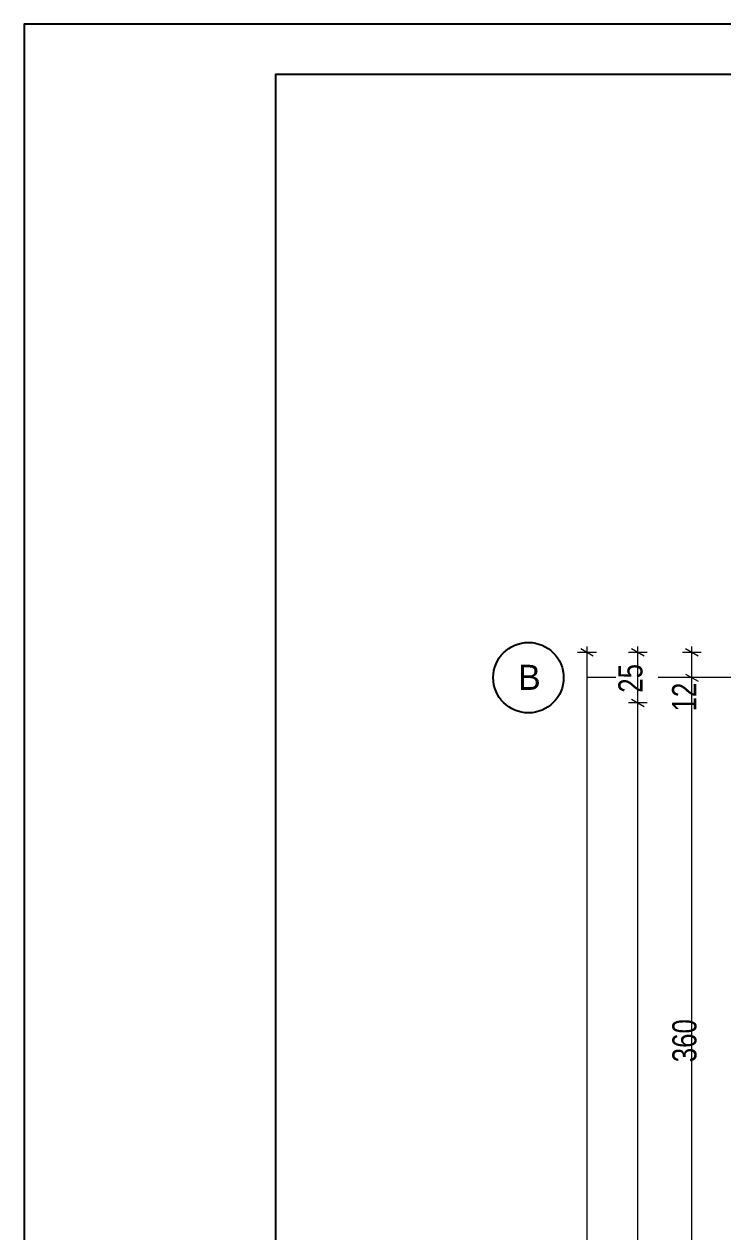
# Model space of a CAD drawing. Header units: millimetres. Extents: x -22688 to 165477, y -34508 to 218425.
# Drawn here: x 50655 to 54131, y 97040 to 103046 of the extents above; entities that cross this region are included whole.
import ezdxf

# ---------------------------------------------------------------- set-up
doc = ezdxf.new("R2010")
doc.units = ezdxf.units.MM
doc.header["$MEASUREMENT"] = 0
doc.linetypes.add('- Двойно прекъснати линии', pattern=[1093.611073, 529.166651, -211.666656, 141.111112, -211.666656])
for name, color, linetype, lineweight in [('1', 8, 'Continuous', 13), ('7', 7, 'Continuous', 25), ('85', 252, 'Continuous', 20)]:
    doc.layers.add(name, color=color, linetype=linetype, lineweight=lineweight)
doc.layers.add('4 _ - Фрагмент - Чертежи.2D Elements', color=7, linetype='Continuous')
doc.styles.add('GENERATED_STYLE_6', font='Cambria Math.ttf')

msp = doc.modelspace()

# ---------------------------------------------------------------- linework, layer by layer
at = {"layer": '1', "linetype": '- Двойно прекъснати линии', "lineweight": 13}
msp.add_line((54338.6, 99795.9), (53338.6, 99795.9), dxfattribs=at)
at = {"layer": '4 _ - Фрагмент - Чертежи.2D Elements', "linetype": 'Continuous', "lineweight": 25, "ltscale": 0.01}
for points in [[(71654.8, 103046), (50654.8, 103046), (50654.8, 88196), (71654.8, 88196)], [(71404.8, 102796), (51904.8, 102796), (51904.8, 88446), (71404.8, 88446)]]:
    msp.add_lwpolyline(points, close=True, dxfattribs=at)
at = {"layer": '7', "linetype": 'Continuous', "lineweight": 25}
msp.add_circle((53163.6, 99795.9), 175, dxfattribs=at)
at = {"layer": '85', "linetype": 'Continuous', "lineweight": 20}
for p, q in [((53455.2, 99920.9), (53455.2, 99951.4)), ((53707.9, 99920.9), (53707.9, 99951.4)), ((53976.3, 99920.9), (53976.3, 99951.4)), ((53502, 99920.9), (53408.3, 99920.9)), ((53486.4, 99902.8), (53423.9, 99938.9)), ((53455.2, 93020.9), (53455.2, 99920.9)), ((53754.8, 99920.9), (53661, 99920.9)), ((53739.2, 99902.8), (53676.7, 99938.9)), ((53707.9, 99670.9), (53707.9, 99920.9)), ((54023.1, 99920.9), (53929.4, 99920.9)), ((54007.5, 99902.8), (53945, 99938.9)), ((53976.3, 99795.9), (53976.3, 99920.9)), ((54023.1, 99795.9), (53929.4, 99795.9)), ((53945, 99813.9), (54007.5, 99777.8)), ((53976.3, 96195.9), (53976.3, 99795.9)), ((53754.8, 99670.9), (53661, 99670.9)), ((53676.7, 99688.9), (53739.2, 99652.8)), ((53707.9, 93270.9), (53707.9, 99670.9))]:
    msp.add_line(p, q, dxfattribs=at)

# ---------------------------------------------------------------- texts
at = {"layer": '1', "linetype": 'Continuous', "lineweight": 13, "insert": (53113, 99860.2), "char_height": 125, "attachment_point": 1, "style": 'GENERATED_STYLE_6'}
msp.add_mtext('\\A1;{\\pql;\\pt0;\\fCentury Gothic|b0|i0|c0|p34;В}', dxfattribs=at)
at = {"layer": '1', "linetype": 'Continuous', "lineweight": 13, "char_height": 120, "attachment_point": 7, "rotation": 90, "style": 'GENERATED_STYLE_6'}
for s, insert in [('\\A1;{\\W0.800000x;\\pql;\\fCentury Gothic|b0|i0|c0|p34;25}', (53732.8, 99720.9)), ('\\A1;{\\W0.800000x;\\pql;\\fCentury Gothic|b0|i0|c0|p34;12}', (53998.1, 99627.8)), ('\\A1;{\\W0.800000x;\\pql;\\fCentury Gothic|b0|i0|c0|p34;360}', (54001.2, 97883.4))]:
    msp.add_mtext(s, dxfattribs=dict(at, insert=insert))

doc.saveas('drawing.dxf')
